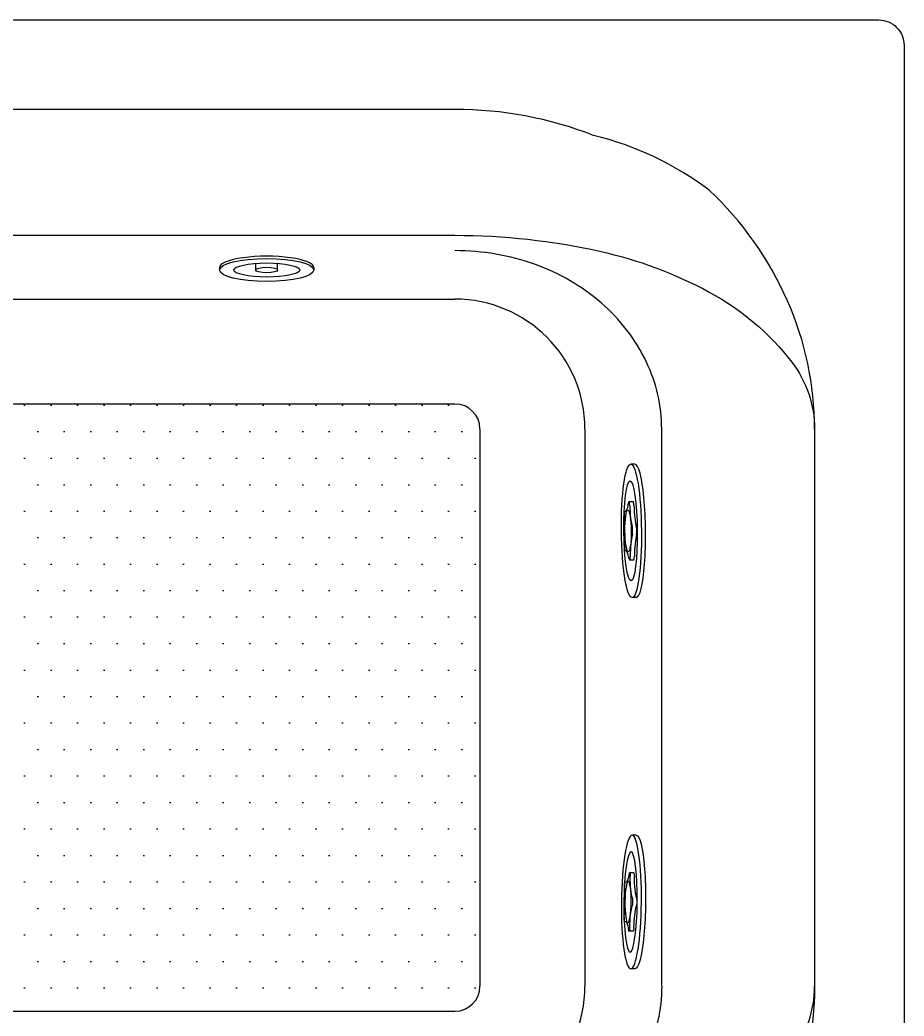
# Model space of a CAD drawing. Header units: millimetres. Extents: x -1256.18 to -1254.37, y 2225.15 to 2226.05.
# Drawn here: x -1254.898 to -1254.368, y 2225.452 to 2226.049 of the extents above; entities that cross this region are included whole.
import ezdxf

# ---------------------------------------------------------------- set-up
doc = ezdxf.new("R2010")
doc.units = ezdxf.units.MM
doc.header["$LTSCALE"] = 10
for name, color, linetype in [('CONTOR05', 7, 'Continuous'), ('dim1', 1, 'Continuous'), ('jacuzzi', 1, 'Continuous'), ('LCOTA02', 1, 'Continuous')]:
    doc.layers.add(name, color=color, linetype=linetype)

# ---------------------------------------------------------------- blocks, each defined once
blk = doc.blocks.new('A$C1E5B20B9')
at = {"layer": 'LCOTA02'}
for p, q in [((12, 80), (17, 80)), ((14.56, 57.49), (19.56, 57.49)), ((14.56, 22.51), (20.02, 22.51)), ((12, 0), (17, 0))]:
    blk.add_line(p, q, dxfattribs=at)
for centre, major_axis, start_param, end_param in [((12, 40), (0, 40), 0, 3.141593), ((8.17, 58.96), (0, 19), 3.648269, 4.519872), ((14.56, 54.81), (0, 2.68), 6.283185, 7.661464), ((13.17, 58.96), (0, 19), 3.648269, 4.519872), ((19.56, 54.81), (0, 2.68), 5.533225, 7.661464), ((23.99, 70.67), (0, 19), 2.391632, 3.263235), ((24.78, 49.15), (0, 2.68), 4.276588, 6.404827), ((30.68, 40), (0, 19), 1.134995, 2.006598), ((11.33, 40), (0, 2.68), 0.506677, 2.634916), ((16.33, 40), (0, 2.68), 0.506677, 2.634916), ((8.17, 21.04), (0, 19), 4.904906, 5.776509), ((13.17, 21.04), (0, 19), 4.904906, 5.776509), ((24.78, 30.85), (0, 2.68), 3.019951, 5.14819), ((14.56, 25.19), (0, 2.68), 1.763314, 3.141593), ((19.56, 25.19), (0, 2.68), 1.763314, 3.891553), ((23.99, 9.33), (0, 19), 6.161543, 7.033146)]:
    blk.add_ellipse(centre, major_axis=major_axis, ratio=0.3, start_param=start_param, end_param=end_param, dxfattribs=at)
for centre, major_axis, ratio in [((17, 40), (0, 40), 0.3), ((18, 40), (0, 30), 0.266667), ((21, 40), (0, 12.5), 0.3)]:
    blk.add_ellipse(centre, major_axis=major_axis, ratio=ratio, dxfattribs=at)
blk = doc.blocks.new('A$C00053991')
at = {"layer": 'CONTOR05', "xscale": 0.5, "zscale": 0.5}
blk.add_blockref('A$C1E5B20B9', (0, 0), dxfattribs=at)
blk = doc.blocks.new('A$C691B2982')
at = {"layer": 'CONTOR05', "xscale": 0.1, "yscale": 0.1, "zscale": 0.1}
blk.add_blockref('A$C00053991', (0, 0), dxfattribs=at)
blk = doc.blocks.new('A$C159910E5')
at = {"layer": 'CONTOR05', "rotation": 270}
blk.add_blockref('A$C691B2982', (0, 1.45), dxfattribs=at)
blk = doc.blocks.new('A$C3BF32979')
at = {"layer": 'CONTOR05', "rotation": 314.9999999999977}
blk.add_blockref('A$C159910E5', (-0.396, 5.261), dxfattribs=at)
blk = doc.blocks.new('*E10')
at = {"layer": 'CONTOR05', "rotation": 135.5818886525813}
blk.add_blockref('A$C3BF32979', (4.891, 4.043), dxfattribs=at)
blk = doc.blocks.new('A$C37FA7AEC')
at = {"layer": 'LCOTA02'}
for p, q in [((1.014, 4.714), (1.226, 4.714)), ((1.226, 2.901), (0.633, 2.901)), ((1.226, 1.813), (0.633, 1.813)), ((1.014, 0), (1.226, 0))]:
    blk.add_line(p, q, dxfattribs=at)
for centre, major_axis, ratio, start_param, end_param in [((1.014, 2.357), (0, 2.357), 0.431953, 6.283185, 9.424778), ((1.226, 2.357), (0, -0.544), 0.461888, -3.141592653589793, 3.141592653589793)]:
    blk.add_ellipse(centre, major_axis=major_axis, ratio=ratio, start_param=start_param, end_param=end_param, dxfattribs=at)
for major_axis, ratio in [((0, 2.357), 0.431953), ((0, 1.646), 0.381644)]:
    blk.add_ellipse((1.226, 2.357), major_axis=major_axis, ratio=ratio, dxfattribs=at)
blk = doc.blocks.new('A$C6134645C')
at = {"layer": 'CONTOR05', "rotation": 179.9999999999999}
blk.add_blockref('A$C37FA7AEC', (2.243, 4.714), dxfattribs=at)

msp = doc.modelspace()

# ---------------------------------------------------------------- hatches: boundary and pattern name
at = {"layer": 'dim1'}
h = msp.add_hatch(dxfattribs=at)
h.set_pattern_fill('DOTS', color=256, scale=0.01, style=0)
h.paths.add_polyline_path([(-1254.62212, 2225.80359, 0.414214), (-1254.6371, 2225.81857), (-1255.84603, 2225.81857, 0.264036), (-1255.85906, 2225.81117, 0.0497), (-1255.86957, 2225.78878, 0.048609), (-1255.88469, 2225.72766, 0.014977), (-1255.88902, 2225.69024), (-1255.88902, 2225.58296, 0.014977), (-1255.88469, 2225.54554, 0.048609), (-1255.86957, 2225.48442, 0.0497), (-1255.85906, 2225.46203, 0.264036), (-1255.84603, 2225.45463), (-1255.16114, 2225.45463, 0.244921), (-1255.14869, 2225.46111, -0.521102), (-1255.05745, 2225.46111, 0.244921), (-1255.04501, 2225.45463), (-1254.6371, 2225.45463, 0.414214), (-1254.62212, 2225.46961)])

# ---------------------------------------------------------------- linework, layer by layer
at = {"layer": 'jacuzzi'}
for p, q in [((-1254.6371, 2225.99515), (-1255.88124, 2225.99515)), ((-1255.86768, 2225.91971), (-1254.6371, 2225.91971)), ((-1255.86768, 2225.88142), (-1254.6371, 2225.88142)), ((-1254.6371, 2225.81857), (-1255.84603, 2225.81857)), ((-1254.62212, 2225.80359), (-1254.62212, 2225.46961)), ((-1254.55927, 2225.80359), (-1254.55927, 2225.46961)), ((-1254.55927, 2225.80359), (-1254.55927, 2225.46961)), ((-1254.51325, 2225.46961), (-1254.51325, 2225.80359)), ((-1254.51325, 2225.46961), (-1254.51325, 2225.80359)), ((-1254.42171, 2225.80359), (-1254.42171, 2225.46961)), ((-1255.04501, 2225.45463), (-1254.6371, 2225.45463))]:
    msp.add_line(p, q, dxfattribs=at)
at = {"layer": 'jacuzzi', "color": 3}
msp.add_lwpolyline([(-1256.16807, 2225.73654), (-1256.16807, 2226.03361, -0.414214), (-1256.15289, 2226.04879), (-1254.38325, 2226.04879, -0.414214), (-1254.36807, 2226.03361), (-1254.36807, 2225.16397, -0.414214), (-1254.38325, 2225.14879), (-1256.15289, 2225.14879, -0.414214), (-1256.16807, 2225.16397), (-1256.16807, 2225.53654)], format="xyb", dxfattribs=at)
at = {"layer": 'jacuzzi'}
for points in [[(-1254.42171, 2225.80359, 0.104164), (-1254.43789, 2225.88043, 0.100663), (-1254.4848, 2225.94671, 0.102638), (-1254.55406, 2225.97956, 0.093069), (-1254.6371, 2225.99515)], [(-1254.6371, 2225.91971, -0.054985), (-1254.5503, 2225.91014, -0.068797), (-1254.4848, 2225.8857, -0.105698), (-1254.4353, 2225.84358, -0.165254), (-1254.42171, 2225.80359, -0.165254)], [(-1254.51325, 2225.80359, 0.11231), (-1254.52237, 2225.8437, 0.103182), (-1254.54952, 2225.87919, 0.092447), (-1254.58891, 2225.90215, 0.086066), (-1254.6371, 2225.9105, 0.086066)], [(-1254.6371, 2225.35348, 0.054985), (-1254.5503, 2225.36306, 0.068797), (-1254.4848, 2225.3875, 0.105698), (-1254.4353, 2225.42962, 0.165254), (-1254.42171, 2225.46961, 0.165254)], [(-1254.42171, 2225.46961, -0.104164), (-1254.43789, 2225.39277, -0.100663), (-1254.4848, 2225.32648, -0.096077), (-1254.55406, 2225.28279, -0.093069), (-1254.6371, 2225.2672, -0.093069)], [(-1254.51325, 2225.46961, -0.11231), (-1254.52237, 2225.4295, -0.103182), (-1254.54952, 2225.39401, -0.092447), (-1254.58891, 2225.37105, -0.086066), (-1254.6371, 2225.36269, -0.086066)]]:
    msp.add_lwpolyline(points, format="xyb", dxfattribs=at)
for centre, radius, start, end in [((-1254.6371, 2225.80359), 0.07783, 0, 90), ((-1254.6371, 2225.80359), 0.01498, 0, 90), ((-1254.6371, 2225.46961), 0.01498, 270, 0), ((-1254.6371, 2225.46961), 0.07783, 270, 0)]:
    msp.add_arc(centre, radius, start, end, dxfattribs=at)

# ---------------------------------------------------------------- block references
for name, p, xscale, yscale, zscale, rotation in [('A$C6134645C', (-1254.72159, 2225.89206), 0.006720000000223081, 0.01200000000017099, 0.006720000000146682, 90), ('A$C3BF32979', (-1254.5718, 2225.7421), 0.009999999999915465, 0.01000000000021828, 0.01000000000010459, 315.5818886529406)]:
    msp.add_blockref(name, p, dxfattribs=dict(at, xscale=xscale, yscale=yscale, zscale=zscale, rotation=rotation))
at = {"layer": 'jacuzzi', "xscale": -0.009999999999990905, "yscale": 0.01000000000021828, "zscale": 0.01000000000010459}
msp.add_blockref('*E10', (-1254.52289, 2225.48006), dxfattribs=at)

doc.saveas('drawing.dxf')
